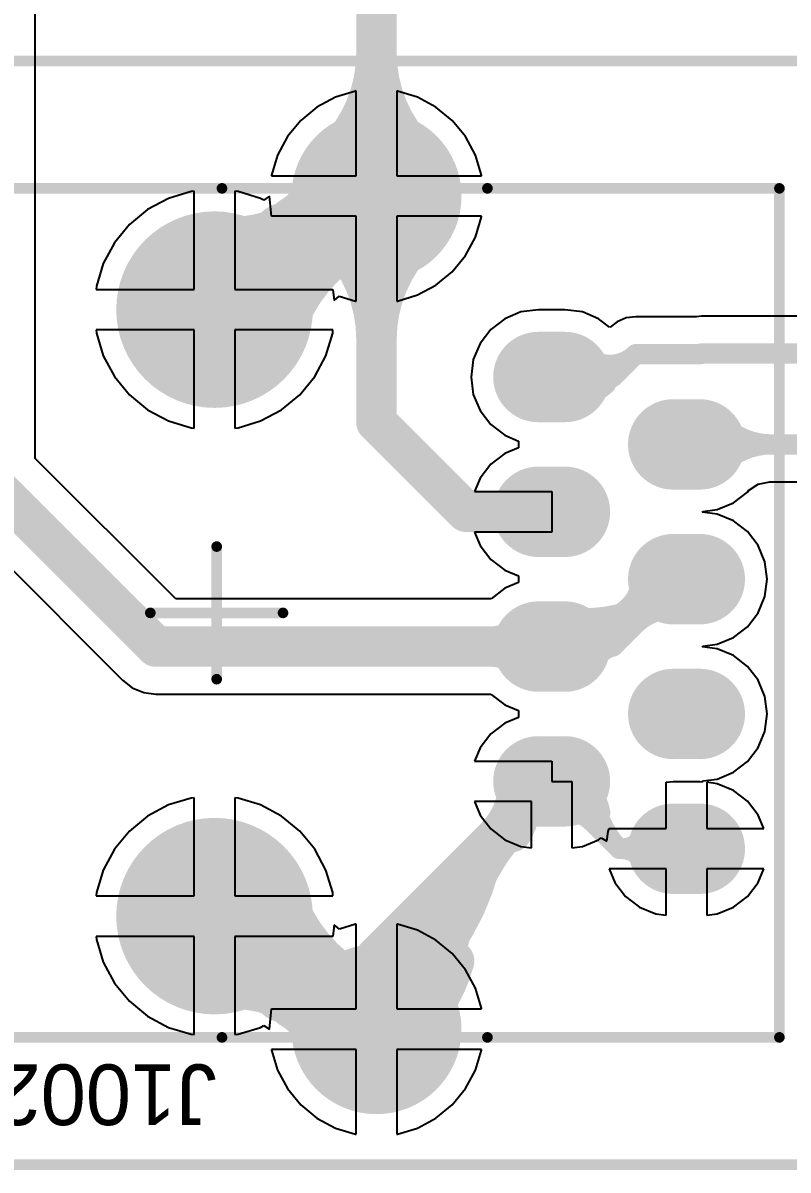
# Model space of a CAD drawing. Extents: x 41 to 201, y 4 to 127.
# Drawn here: x 68.23 to 82.64, y 27.09 to 48.71 of the extents above; entities that cross this region are included whole.
import ezdxf

# ---------------------------------------------------------------- set-up
doc = ezdxf.new("R2010")
doc.units = 0
doc.layers.get('0').update_dxf_attribs({"linetype": 'CONTINUOUS'})
for name, color, linetype in [('BOTTOMLAYER', 5, 'CONTINUOUS'), ('BOTTOMSOLDER', 6, 'CONTINUOUS'), ('MECHANICAL1', 6, 'CONTINUOUS'), ('MECHANICAL15', 56, 'CONTINUOUS'), ('MULTILAYER', 9, 'CONTINUOUS'), ('TOPLAYER', 1, 'CONTINUOUS'), ('TOPOVERLAY', 2, 'CONTINUOUS'), ('TOPSOLDER', 216, 'CONTINUOUS')]:
    doc.layers.add(name, color=color, linetype=linetype)

# ---------------------------------------------------------------- blocks, each defined once
blk = doc.blocks.new('ASSMANN_A_2004_2_4_LP_FS10')
at = {"layer": 'BOTTOMLAYER', "const_width": 1.5}
for points in [[(-3.175, 8.6), (-3.175, 9.1)], [(-0.635, 8.6), (-0.635, 9.1)], [(1.905, 8.6), (1.905, 9.1)], [(4.445, 8.6), (4.445, 9.1)], [(-4.445, 6.06), (-4.445, 6.56)], [(-1.905, 6.06), (-1.905, 6.56)], [(0.635, 6.06), (0.635, 6.56)], [(3.175, 6.06), (3.175, 6.56)]]:
    blk.add_lwpolyline(points, dxfattribs=at)
at = {"layer": 'BOTTOMLAYER'}
for points, const_width in [([(-3.55, 9.1, 1), (-2.8, 9.1, 1)], 0.75), ([(-1.01, 9.1, 1), (-0.26, 9.1, 1)], 0.75), ([(1.53, 9.1, 1), (2.28, 9.1, 1)], 0.75), ([(4.07, 9.1, 1), (4.82, 9.1, 1)], 0.75), ([(-3.55, 8.6, 1), (-2.8, 8.6, 1)], 0.75), ([(-1.01, 8.6, 1), (-0.26, 8.6, 1)], 0.75), ([(1.53, 8.6, 1), (2.28, 8.6, 1)], 0.75), ([(4.07, 8.6, 1), (4.82, 8.6, 1)], 0.75), ([(-4.82, 6.56, 1), (-4.07, 6.56, 1)], 0.75), ([(-2.28, 6.56, 1), (-1.53, 6.56, 1)], 0.75), ([(0.26, 6.56, 1), (1.01, 6.56, 1)], 0.75), ([(2.8, 6.56, 1), (3.55, 6.56, 1)], 0.75), ([(-4.82, 6.06, 1), (-4.07, 6.06, 1)], 0.75), ([(-2.28, 6.06, 1), (-1.53, 6.06, 1)], 0.75), ([(0.26, 6.06, 1), (1.01, 6.06, 1)], 0.75), ([(2.8, 6.06, 1), (3.55, 6.06, 1)], 0.75), ([(-8.605, 3.01, 1), (-7.105, 3.01, 1)], 1.5), ([(7.095, 3.01, 1), (8.595, 3.01, 1)], 1.5), ([(-6.59, -0.04, 1), (-4.84, -0.04, 1)], 1.75), ([(4.84, -0.04, 1), (6.59, -0.04, 1)], 1.75)]:
    blk.add_lwpolyline(points, format="xyb", close=True, dxfattribs=dict(at, const_width=const_width))
at = {"layer": 'BOTTOMSOLDER', "const_width": 1.703}
for points in [[(-3.175, 8.6), (-3.175, 9.1)], [(-0.635, 8.6), (-0.635, 9.1)], [(1.905, 8.6), (1.905, 9.1)], [(4.445, 8.6), (4.445, 9.1)], [(-4.445, 6.06), (-4.445, 6.56)], [(-1.905, 6.06), (-1.905, 6.56)], [(0.635, 6.06), (0.635, 6.56)], [(3.175, 6.06), (3.175, 6.56)]]:
    blk.add_lwpolyline(points, dxfattribs=at)
at = {"layer": 'BOTTOMSOLDER'}
for points, const_width in [([(-3.601, 9.1, 1), (-2.749, 9.1, 1)], 0.852), ([(-1.061, 9.1, 1), (-0.209, 9.1, 1)], 0.852), ([(1.479, 9.1, 1), (2.331, 9.1, 1)], 0.852), ([(4.019, 9.1, 1), (4.871, 9.1, 1)], 0.852), ([(-3.601, 8.6, 1), (-2.749, 8.6, 1)], 0.852), ([(-1.061, 8.6, 1), (-0.209, 8.6, 1)], 0.852), ([(1.479, 8.6, 1), (2.331, 8.6, 1)], 0.852), ([(4.019, 8.6, 1), (4.871, 8.6, 1)], 0.852), ([(-4.871, 6.56, 1), (-4.019, 6.56, 1)], 0.852), ([(-2.331, 6.56, 1), (-1.479, 6.56, 1)], 0.852), ([(0.209, 6.56, 1), (1.061, 6.56, 1)], 0.852), ([(2.749, 6.56, 1), (3.601, 6.56, 1)], 0.852), ([(-4.871, 6.06, 1), (-4.019, 6.06, 1)], 0.852), ([(-2.331, 6.06, 1), (-1.479, 6.06, 1)], 0.852), ([(0.209, 6.06, 1), (1.061, 6.06, 1)], 0.852), ([(2.749, 6.06, 1), (3.601, 6.06, 1)], 0.852), ([(-8.656, 3.01, 1), (-7.054, 3.01, 1)], 1.602), ([(7.044, 3.01, 1), (8.646, 3.01, 1)], 1.602), ([(-6.641, -0.04, 1), (-4.789, -0.04, 1)], 1.852), ([(4.789, -0.04, 1), (6.641, -0.04, 1)], 1.852)]:
    blk.add_lwpolyline(points, format="xyb", close=True, dxfattribs=dict(at, const_width=const_width))
at = {"layer": 'MECHANICAL1', "const_width": 0.2}
for points in [[(8, 10.6), (-8, 10.6)], [(-8, -10.9), (-8, 10.6)], [(8, -10.9), (8, 10.6)]]:
    blk.add_lwpolyline(points, dxfattribs=at)
at = {"layer": 'MECHANICAL1', "const_width": 0.1}
for points in [[(-8.05, 10.6, 1), (-7.95, 10.6, 1)], [(-8.05, 10.6, 1), (-7.95, 10.6, 1)], [(7.95, 10.6, 1), (8.05, 10.6, 1)], [(7.95, 10.6, 1), (8.05, 10.6, 1)]]:
    blk.add_lwpolyline(points, format="xyb", close=True, dxfattribs=at)
at = {"layer": 'MECHANICAL15', "const_width": 0.2}
for points in [[(-10.4, -11.9), (-10.4, 11.6)], [(10.4, -11.9), (10.4, 11.6)], [(0, -1.25), (0, 1.25)], [(1.25, 0), (-1.25, 0)]]:
    blk.add_lwpolyline(points, dxfattribs=at)
at = {"layer": 'MECHANICAL15', "const_width": 0.1}
for points in [[(-0.05, 1.25, 1), (0.05, 1.25, 1)], [(-1.3, 0, 1), (-1.2, 0, 1)], [(1.2, 0, 1), (1.3, 0, 1)], [(-0.05, -1.25, 1), (0.05, -1.25, 1)]]:
    blk.add_lwpolyline(points, format="xyb", close=True, dxfattribs=at)
at = {"layer": 'MULTILAYER', "const_width": 1.5}
for points in [[(-3.175, 8.6), (-3.175, 9.1)], [(-0.635, 8.6), (-0.635, 9.1)], [(1.905, 8.6), (1.905, 9.1)], [(4.445, 8.6), (4.445, 9.1)], [(-4.445, 6.06), (-4.445, 6.56)], [(-1.905, 6.06), (-1.905, 6.56)], [(0.635, 6.06), (0.635, 6.56)], [(3.175, 6.06), (3.175, 6.56)]]:
    blk.add_lwpolyline(points, dxfattribs=at)
at = {"layer": 'MULTILAYER'}
for points, const_width in [([(-3.55, 9.1, 1), (-2.8, 9.1, 1)], 0.75), ([(-1.01, 9.1, 1), (-0.26, 9.1, 1)], 0.75), ([(1.53, 9.1, 1), (2.28, 9.1, 1)], 0.75), ([(4.07, 9.1, 1), (4.82, 9.1, 1)], 0.75), ([(-3.55, 8.6, 1), (-2.8, 8.6, 1)], 0.75), ([(-1.01, 8.6, 1), (-0.26, 8.6, 1)], 0.75), ([(1.53, 8.6, 1), (2.28, 8.6, 1)], 0.75), ([(4.07, 8.6, 1), (4.82, 8.6, 1)], 0.75), ([(-4.82, 6.56, 1), (-4.07, 6.56, 1)], 0.75), ([(-2.28, 6.56, 1), (-1.53, 6.56, 1)], 0.75), ([(0.26, 6.56, 1), (1.01, 6.56, 1)], 0.75), ([(2.8, 6.56, 1), (3.55, 6.56, 1)], 0.75), ([(-4.82, 6.06, 1), (-4.07, 6.06, 1)], 0.75), ([(-2.28, 6.06, 1), (-1.53, 6.06, 1)], 0.75), ([(0.26, 6.06, 1), (1.01, 6.06, 1)], 0.75), ([(2.8, 6.06, 1), (3.55, 6.06, 1)], 0.75), ([(-8.605, 3.01, 1), (-7.105, 3.01, 1)], 1.5), ([(7.095, 3.01, 1), (8.595, 3.01, 1)], 1.5), ([(-6.59, -0.04, 1), (-4.84, -0.04, 1)], 1.75), ([(4.84, -0.04, 1), (6.59, -0.04, 1)], 1.75)]:
    blk.add_lwpolyline(points, format="xyb", close=True, dxfattribs=dict(at, const_width=const_width))
at = {"layer": 'TOPLAYER', "const_width": 1.5}
for points in [[(-3.175, 8.6), (-3.175, 9.1)], [(-0.635, 8.6), (-0.635, 9.1)], [(1.905, 8.6), (1.905, 9.1)], [(4.445, 8.6), (4.445, 9.1)], [(-4.445, 6.06), (-4.445, 6.56)], [(-1.905, 6.06), (-1.905, 6.56)], [(0.635, 6.06), (0.635, 6.56)], [(3.175, 6.06), (3.175, 6.56)]]:
    blk.add_lwpolyline(points, dxfattribs=at)
at = {"layer": 'TOPLAYER'}
for points, const_width in [([(-3.55, 9.1, 1), (-2.8, 9.1, 1)], 0.75), ([(-1.01, 9.1, 1), (-0.26, 9.1, 1)], 0.75), ([(1.53, 9.1, 1), (2.28, 9.1, 1)], 0.75), ([(4.07, 9.1, 1), (4.82, 9.1, 1)], 0.75), ([(-3.55, 8.6, 1), (-2.8, 8.6, 1)], 0.75), ([(-1.01, 8.6, 1), (-0.26, 8.6, 1)], 0.75), ([(1.53, 8.6, 1), (2.28, 8.6, 1)], 0.75), ([(4.07, 8.6, 1), (4.82, 8.6, 1)], 0.75), ([(-4.82, 6.56, 1), (-4.07, 6.56, 1)], 0.75), ([(-2.28, 6.56, 1), (-1.53, 6.56, 1)], 0.75), ([(0.26, 6.56, 1), (1.01, 6.56, 1)], 0.75), ([(2.8, 6.56, 1), (3.55, 6.56, 1)], 0.75), ([(-4.82, 6.06, 1), (-4.07, 6.06, 1)], 0.75), ([(-2.28, 6.06, 1), (-1.53, 6.06, 1)], 0.75), ([(0.26, 6.06, 1), (1.01, 6.06, 1)], 0.75), ([(2.8, 6.06, 1), (3.55, 6.06, 1)], 0.75), ([(-8.605, 3.01, 1), (-7.105, 3.01, 1)], 1.5), ([(7.095, 3.01, 1), (8.595, 3.01, 1)], 1.5), ([(-6.59, -0.04, 1), (-4.84, -0.04, 1)], 1.75), ([(4.84, -0.04, 1), (6.59, -0.04, 1)], 1.75)]:
    blk.add_lwpolyline(points, format="xyb", close=True, dxfattribs=dict(at, const_width=const_width))
at = {"layer": 'TOPOVERLAY', "const_width": 0.2}
for points in [[(8, 10.6), (-8, 10.6)], [(-8, 5.1), (-8, 10.6)], [(8, 5.1), (8, 10.6)], [(-8, -10.9), (-8, 0.1)], [(8, -10.9), (8, 0.1)]]:
    blk.add_lwpolyline(points, dxfattribs=at)
at = {"layer": 'TOPOVERLAY', "const_width": 0.1}
for points in [[(-8.05, 10.6, 1), (-7.95, 10.6, 1)], [(-8.05, 10.6, 1), (-7.95, 10.6, 1)], [(7.95, 10.6, 1), (8.05, 10.6, 1)], [(7.95, 10.6, 1), (8.05, 10.6, 1)], [(-8.05, 5.1, 1), (-7.95, 5.1, 1)], [(7.95, 5.1, 1), (8.05, 5.1, 1)], [(-8.05, 0.1, 1), (-7.95, 0.1, 1)], [(7.95, 0.1, 1), (8.05, 0.1, 1)]]:
    blk.add_lwpolyline(points, format="xyb", close=True, dxfattribs=at)
at = {"layer": 'TOPSOLDER', "const_width": 1.703}
for points in [[(-3.175, 8.6), (-3.175, 9.1)], [(-0.635, 8.6), (-0.635, 9.1)], [(1.905, 8.6), (1.905, 9.1)], [(4.445, 8.6), (4.445, 9.1)], [(-4.445, 6.06), (-4.445, 6.56)], [(-1.905, 6.06), (-1.905, 6.56)], [(0.635, 6.06), (0.635, 6.56)], [(3.175, 6.06), (3.175, 6.56)]]:
    blk.add_lwpolyline(points, dxfattribs=at)
at = {"layer": 'TOPSOLDER'}
for points, const_width in [([(-3.601, 9.1, 1), (-2.749, 9.1, 1)], 0.852), ([(-1.061, 9.1, 1), (-0.209, 9.1, 1)], 0.852), ([(1.479, 9.1, 1), (2.331, 9.1, 1)], 0.852), ([(4.019, 9.1, 1), (4.871, 9.1, 1)], 0.852), ([(-3.601, 8.6, 1), (-2.749, 8.6, 1)], 0.852), ([(-1.061, 8.6, 1), (-0.209, 8.6, 1)], 0.852), ([(1.479, 8.6, 1), (2.331, 8.6, 1)], 0.852), ([(4.019, 8.6, 1), (4.871, 8.6, 1)], 0.852), ([(-4.871, 6.56, 1), (-4.019, 6.56, 1)], 0.852), ([(-2.331, 6.56, 1), (-1.479, 6.56, 1)], 0.852), ([(0.209, 6.56, 1), (1.061, 6.56, 1)], 0.852), ([(2.749, 6.56, 1), (3.601, 6.56, 1)], 0.852), ([(-4.871, 6.06, 1), (-4.019, 6.06, 1)], 0.852), ([(-2.331, 6.06, 1), (-1.479, 6.06, 1)], 0.852), ([(0.209, 6.06, 1), (1.061, 6.06, 1)], 0.852), ([(2.749, 6.06, 1), (3.601, 6.06, 1)], 0.852), ([(-8.656, 3.01, 1), (-7.054, 3.01, 1)], 1.602), ([(7.044, 3.01, 1), (8.646, 3.01, 1)], 1.602), ([(-6.641, -0.04, 1), (-4.789, -0.04, 1)], 1.852), ([(4.789, -0.04, 1), (6.641, -0.04, 1)], 1.852)]:
    blk.add_lwpolyline(points, format="xyb", close=True, dxfattribs=dict(at, const_width=const_width))

msp = doc.modelspace()

# ---------------------------------------------------------------- linework, layer by layer
at = {"layer": 'BOTTOMLAYER'}
for p, q in [((68.461, 40.503), (68.461, 55.509)), ((74.498, 47.426), (74.12, 47.311)), ((74.511, 47.427), (74.498, 47.426)), ((74.511, 45.828), (74.511, 47.427)), ((75.286, 47.426), (75.273, 47.427)), ((75.273, 47.427), (75.273, 45.828)), ((75.664, 47.311), (75.286, 47.426)), ((74.12, 47.311), (73.771, 47.125)), ((76.013, 47.125), (75.664, 47.311)), ((73.771, 47.125), (73.465, 46.874)), ((76.319, 46.874), (76.013, 47.125)), ((73.465, 46.874), (73.214, 46.568)), ((76.57, 46.568), (76.319, 46.874)), ((73.214, 46.568), (73.028, 46.219)), ((76.756, 46.219), (76.57, 46.568)), ((73.028, 46.219), (72.913, 45.841)), ((76.871, 45.841), (76.756, 46.219)), ((72.913, 45.841), (72.912, 45.828)), ((76.872, 45.828), (76.871, 45.841)), ((72.912, 45.828), (74.511, 45.828)), ((75.273, 45.828), (76.872, 45.828)), ((70.974, 45.403), (70.581, 45.194)), ((71.399, 45.532), (70.974, 45.403)), ((71.461, 45.538), (71.399, 45.532)), ((71.461, 43.688), (71.461, 45.538)), ((72.285, 45.532), (72.223, 45.538)), ((72.223, 45.538), (72.223, 43.688)), ((72.71, 45.403), (72.285, 45.532)), ((72.769, 45.372), (72.71, 45.403)), ((72.875, 45.442), (72.769, 45.372)), ((72.912, 45.066), (72.875, 45.442)), ((70.581, 45.194), (70.238, 44.911)), ((74.511, 45.066), (72.912, 45.066)), ((74.511, 43.467), (74.511, 45.066)), ((76.872, 45.066), (75.273, 45.066)), ((75.273, 45.066), (75.273, 43.467)), ((76.756, 44.675), (76.871, 45.053)), ((76.871, 45.053), (76.872, 45.066)), ((70.238, 44.911), (69.955, 44.568)), ((69.955, 44.568), (69.746, 44.175)), ((76.57, 44.326), (76.756, 44.675)), ((76.319, 44.02), (76.57, 44.326)), ((69.746, 44.175), (69.617, 43.75)), ((76.013, 43.769), (76.319, 44.02)), ((69.617, 43.75), (69.611, 43.688)), ((69.611, 43.688), (71.461, 43.688)), ((72.223, 43.688), (74.073, 43.688)), ((74.073, 43.688), (74.094, 43.48)), ((75.664, 43.583), (76.013, 43.769)), ((74.094, 43.48), (74.192, 43.561)), ((74.192, 43.561), (74.498, 43.468)), ((74.498, 43.468), (74.511, 43.467)), ((75.273, 43.467), (75.286, 43.468)), ((75.286, 43.468), (75.664, 43.583)), ((77.614, 43.263), (77.308, 43.136)), ((77.942, 43.306), (77.614, 43.263)), ((78.442, 43.306), (77.942, 43.306)), ((78.77, 43.263), (78.442, 43.306)), ((79.076, 43.136), (78.77, 43.263)), ((77.308, 43.136), (77.045, 42.934)), ((79.283, 42.978), (79.076, 43.136)), ((79.425, 43.08), (79.292, 42.978)), ((79.594, 43.15), (79.425, 43.08)), ((79.777, 43.174), (79.594, 43.15)), ((80.923, 43.174), (79.777, 43.174)), ((81.014, 43.186), (80.923, 43.174)), ((85.601, 43.186), (81.014, 43.186)), ((71.461, 42.926), (69.611, 42.926)), ((69.611, 42.926), (69.617, 42.864)), ((69.617, 42.864), (69.746, 42.439)), ((71.461, 41.076), (71.461, 42.926)), ((74.073, 42.926), (72.223, 42.926)), ((72.223, 42.926), (72.223, 41.076)), ((73.938, 42.439), (74.067, 42.864)), ((74.067, 42.864), (74.073, 42.926)), ((77.045, 42.934), (76.843, 42.671)), ((79.288, 42.98), (79.283, 42.978)), ((79.292, 42.978), (79.288, 42.98)), ((76.843, 42.671), (76.716, 42.365)), ((69.746, 42.439), (69.955, 42.046)), ((73.729, 42.046), (73.938, 42.439)), ((76.716, 42.365), (76.673, 42.037)), ((69.955, 42.046), (70.238, 41.703)), ((73.446, 41.703), (73.729, 42.046)), ((76.673, 42.037), (76.716, 41.709)), ((70.238, 41.703), (70.581, 41.42)), ((73.103, 41.42), (73.446, 41.703)), ((76.716, 41.709), (76.843, 41.403)), ((70.581, 41.42), (70.974, 41.211)), ((72.71, 41.211), (73.103, 41.42)), ((76.843, 41.403), (77.045, 41.14)), ((70.974, 41.211), (71.399, 41.082)), ((71.399, 41.082), (71.461, 41.076)), ((72.223, 41.076), (72.285, 41.082)), ((72.285, 41.082), (72.71, 41.211)), ((77.045, 41.14), (77.308, 40.938)), ((77.308, 40.938), (77.567, 40.831)), ((77.567, 40.703), (77.308, 40.596)), ((77.567, 40.831), (77.567, 40.703)), ((71.11, 37.854), (68.461, 40.503)), ((77.308, 40.596), (77.045, 40.394)), ((77.045, 40.394), (76.843, 40.131)), ((76.843, 40.131), (76.738, 39.878)), ((81.899, 39.896), (82.083, 40.019)), ((82.083, 40.019), (82.3, 40.062)), ((82.3, 40.062), (82.333, 40.059)), ((82.333, 40.059), (82.333, 40.062)), ((82.333, 40.062), (84.98, 40.062)), ((76.738, 39.878), (78.192, 39.878)), ((78.192, 39.878), (78.192, 39.116)), ((81.616, 39.668), (81.879, 39.87)), ((81.879, 39.87), (81.899, 39.896)), ((81.31, 39.541), (81.616, 39.668)), ((66.93, 39.498), (70.105, 36.323)), ((81.028, 39.49), (81.04, 39.504)), ((81.31, 39.453), (81.028, 39.49)), ((81.028, 39.49), (81.028, 39.49)), ((81.028, 39.49), (81.028, 39.49)), ((81.04, 39.504), (81.31, 39.541)), ((81.31, 39.541), (81.31, 39.541)), ((81.31, 39.541), (81.31, 39.541)), ((81.31, 39.541), (81.31, 39.541)), ((81.616, 39.326), (81.31, 39.453)), ((81.879, 39.124), (81.616, 39.326)), ((78.192, 39.116), (76.738, 39.116)), ((76.738, 39.116), (76.843, 38.863)), ((82.081, 38.861), (81.879, 39.124)), ((76.843, 38.863), (77.045, 38.6)), ((82.208, 38.555), (82.081, 38.861)), ((77.045, 38.6), (77.308, 38.398)), ((82.251, 38.227), (82.208, 38.555)), ((77.308, 38.398), (77.567, 38.29)), ((77.567, 38.29), (77.567, 38.163)), ((77.308, 38.056), (77.052, 37.859)), ((77.567, 38.163), (77.308, 38.056)), ((82.208, 37.899), (82.251, 38.227)), ((77.04, 37.854), (71.11, 37.854)), ((77.043, 37.856), (77.04, 37.854)), ((77.051, 37.86), (77.043, 37.856)), ((77.043, 37.856), (77.043, 37.856)), ((77.043, 37.856), (77.043, 37.856)), ((77.043, 37.856), (77.043, 37.856)), ((77.043, 37.856), (77.043, 37.856)), ((77.043, 37.856), (77.043, 37.856)), ((77.052, 37.859), (77.051, 37.86)), ((77.051, 37.86), (77.051, 37.86)), ((82.081, 37.593), (82.208, 37.899)), ((81.879, 37.33), (82.081, 37.593)), ((81.616, 37.128), (81.879, 37.33)), ((81.04, 36.964), (81.31, 37.001)), ((81.31, 37.001), (81.616, 37.128)), ((81.31, 37.001), (81.31, 37.001)), ((81.31, 37.001), (81.31, 37.001)), ((81.31, 37.001), (81.31, 37.001)), ((81.028, 36.95), (81.04, 36.964)), ((81.31, 36.913), (81.028, 36.95)), ((81.028, 36.95), (81.028, 36.95)), ((81.028, 36.95), (81.028, 36.95)), ((81.616, 36.786), (81.31, 36.913)), ((81.879, 36.584), (81.616, 36.786)), ((82.081, 36.321), (81.879, 36.584)), ((70.105, 36.323), (70.291, 36.18)), ((82.208, 36.015), (82.081, 36.321)), ((70.291, 36.18), (70.507, 36.091)), ((70.507, 36.091), (70.739, 36.06)), ((70.739, 36.06), (77.04, 36.06)), ((77.04, 36.06), (77.043, 36.058)), ((77.043, 36.058), (77.043, 36.058)), ((77.043, 36.058), (77.05, 36.055)), ((77.05, 36.055), (77.051, 36.054)), ((77.051, 36.054), (77.052, 36.055)), ((77.051, 36.054), (77.051, 36.054)), ((77.051, 36.054), (77.051, 36.054)), ((77.051, 36.054), (77.051, 36.054)), ((77.051, 36.054), (77.051, 36.054)), ((77.051, 36.054), (77.051, 36.054)), ((77.051, 36.054), (77.051, 36.054)), ((77.051, 36.054), (77.051, 36.054)), ((77.051, 36.054), (77.051, 36.054)), ((77.052, 36.055), (77.052, 36.055)), ((77.052, 36.055), (77.308, 35.858)), ((82.251, 35.687), (82.208, 36.015)), ((77.308, 35.858), (77.567, 35.751)), ((77.567, 35.751), (77.567, 35.623)), ((82.208, 35.359), (82.251, 35.687)), ((77.308, 35.516), (77.045, 35.314)), ((77.567, 35.623), (77.308, 35.516)), ((77.045, 35.314), (76.843, 35.051)), ((82.081, 35.053), (82.208, 35.359)), ((76.843, 35.051), (76.738, 34.798)), ((81.879, 34.79), (82.081, 35.053)), ((76.738, 34.798), (78.192, 34.798)), ((78.192, 34.798), (78.192, 34.417)), ((81.31, 34.461), (81.616, 34.588)), ((81.616, 34.588), (81.879, 34.79)), ((78.192, 34.417), (78.573, 34.417)), ((78.573, 34.417), (78.573, 33.165)), ((80.351, 34.399), (80.482, 34.416)), ((80.351, 33.528), (80.351, 34.399)), ((80.482, 34.416), (80.982, 34.416)), ((80.982, 34.416), (81.028, 34.41)), ((81.028, 34.41), (81.04, 34.424)), ((81.04, 34.424), (81.31, 34.461)), ((81.31, 34.373), (81.113, 34.399)), ((81.113, 34.399), (81.113, 33.528)), ((81.31, 34.461), (81.31, 34.461)), ((81.31, 34.461), (81.31, 34.461)), ((81.31, 34.461), (81.31, 34.461)), ((81.616, 34.246), (81.31, 34.373)), ((81.879, 34.044), (81.616, 34.246)), ((70.974, 33.973), (70.581, 33.764)), ((71.399, 34.102), (70.974, 33.973)), ((71.461, 34.108), (71.399, 34.102)), ((71.461, 32.258), (71.461, 34.108)), ((72.285, 34.102), (72.223, 34.108)), ((72.223, 34.108), (72.223, 32.258)), ((72.71, 33.973), (72.285, 34.102)), ((73.103, 33.764), (72.71, 33.973)), ((77.811, 34.036), (76.738, 34.036)), ((76.738, 34.036), (76.843, 33.783)), ((77.811, 33.165), (77.811, 34.036)), ((82.081, 33.781), (81.879, 34.044)), ((70.581, 33.764), (70.238, 33.481)), ((73.446, 33.481), (73.103, 33.764)), ((76.843, 33.783), (77.045, 33.52)), ((82.186, 33.528), (82.081, 33.781)), ((77.045, 33.52), (77.308, 33.318)), ((79.256, 33.475), (79.278, 33.528)), ((79.278, 33.528), (80.351, 33.528)), ((81.113, 33.528), (82.186, 33.528)), ((70.238, 33.481), (69.955, 33.138)), ((73.729, 33.138), (73.446, 33.481)), ((77.308, 33.318), (77.614, 33.191)), ((78.77, 33.191), (79.076, 33.318)), ((79.076, 33.318), (79.122, 33.353)), ((79.122, 33.353), (79.232, 33.29)), ((79.232, 33.29), (79.256, 33.475)), ((69.955, 33.138), (69.746, 32.745)), ((73.938, 32.745), (73.729, 33.138)), ((77.614, 33.191), (77.811, 33.165)), ((78.573, 33.165), (78.77, 33.191)), ((69.746, 32.745), (69.617, 32.32)), ((74.067, 32.32), (73.938, 32.745)), ((80.351, 32.766), (79.278, 32.766)), ((79.278, 32.766), (79.383, 32.513)), ((80.351, 31.895), (80.351, 32.766)), ((82.186, 32.766), (81.113, 32.766)), ((81.113, 32.766), (81.113, 31.895)), ((82.081, 32.513), (82.186, 32.766)), ((79.383, 32.513), (79.585, 32.25)), ((81.879, 32.25), (82.081, 32.513)), ((69.617, 32.32), (69.611, 32.258)), ((69.611, 32.258), (71.461, 32.258)), ((72.223, 32.258), (74.073, 32.258)), ((74.073, 32.258), (74.067, 32.32)), ((79.585, 32.25), (79.848, 32.048)), ((81.616, 32.048), (81.879, 32.25)), ((79.848, 32.048), (80.154, 31.921)), ((81.31, 31.921), (81.616, 32.048)), ((80.154, 31.921), (80.351, 31.895)), ((81.113, 31.895), (81.31, 31.921)), ((74.095, 31.714), (74.073, 31.496)), ((74.193, 31.633), (74.095, 31.714)), ((74.498, 31.726), (74.193, 31.633)), ((74.511, 31.727), (74.498, 31.726)), ((74.511, 30.128), (74.511, 31.727)), ((75.286, 31.726), (75.273, 31.727)), ((75.273, 31.727), (75.273, 30.128)), ((75.664, 31.611), (75.286, 31.726)), ((76.013, 31.425), (75.664, 31.611)), ((71.461, 31.496), (69.611, 31.496)), ((69.611, 31.496), (69.617, 31.434)), ((69.617, 31.434), (69.746, 31.009)), ((71.461, 29.646), (71.461, 31.496)), ((74.073, 31.496), (72.223, 31.496)), ((72.223, 31.496), (72.223, 29.646)), ((76.319, 31.174), (76.013, 31.425)), ((76.57, 30.868), (76.319, 31.174)), ((69.746, 31.009), (69.955, 30.616)), ((76.756, 30.519), (76.57, 30.868)), ((69.955, 30.616), (70.238, 30.273)), ((76.871, 30.141), (76.756, 30.519)), ((70.238, 30.273), (70.581, 29.99)), ((72.874, 29.747), (72.912, 30.128)), ((72.912, 30.128), (74.511, 30.128)), ((75.273, 30.128), (76.872, 30.128)), ((76.872, 30.128), (76.871, 30.141)), ((70.581, 29.99), (70.974, 29.781)), ((70.974, 29.781), (71.399, 29.652)), ((71.399, 29.652), (71.461, 29.646)), ((72.223, 29.646), (72.285, 29.652)), ((72.285, 29.652), (72.71, 29.781)), ((72.71, 29.781), (72.773, 29.814)), ((72.773, 29.814), (72.874, 29.747)), ((74.511, 29.366), (72.912, 29.366)), ((72.912, 29.366), (72.913, 29.353)), ((72.913, 29.353), (73.028, 28.975)), ((74.511, 27.767), (74.511, 29.366)), ((76.872, 29.366), (75.273, 29.366)), ((75.273, 29.366), (75.273, 27.767)), ((76.756, 28.975), (76.871, 29.353)), ((76.871, 29.353), (76.872, 29.366)), ((73.028, 28.975), (73.214, 28.626)), ((76.57, 28.626), (76.756, 28.975)), ((73.214, 28.626), (73.465, 28.32)), ((76.319, 28.32), (76.57, 28.626)), ((73.465, 28.32), (73.771, 28.069)), ((76.013, 28.069), (76.319, 28.32)), ((73.771, 28.069), (74.12, 27.883)), ((75.664, 27.883), (76.013, 28.069)), ((74.12, 27.883), (74.498, 27.768)), ((74.498, 27.768), (74.511, 27.767)), ((75.273, 27.767), (75.286, 27.768)), ((75.286, 27.768), (75.664, 27.883))]:
    msp.add_line(p, q, dxfattribs=at)
for points, const_width in [([(74.892, 45.447), (74.892, 51.972)], 0.762), ([(71.842, 43.307), (73.982, 45.447)], 0.762), ([(73.982, 45.447), (74.892, 45.447)], 0.762), ([(74.892, 41.186), (74.892, 45.447)], 0.762), ([(79.344, 42.037), (79.777, 42.469)], 0.381), ([(79.777, 42.469), (81.014, 42.469)], 0.381), ([(81.014, 42.481), (88.392, 42.481)], 0.381), ([(78.192, 42.037), (79.344, 42.037)], 0.381), ([(74.892, 41.186), (76.581, 39.497)], 0.762), ([(80.732, 40.767), (86.233, 40.767)], 0.381), ([(67.564, 40.132), (70.739, 36.957)], 0.762), ([(76.581, 39.497), (78.192, 39.497)], 0.762), ([(79.344, 36.957), (80.614, 38.227)], 0.381), ([(80.614, 38.227), (80.732, 38.227)], 0.381), ([(70.739, 36.957), (78.192, 36.957)], 0.762), ([(78.192, 36.957), (79.344, 36.957)], 0.381), ([(74.892, 31.117), (78.192, 34.417)], 0.762), ([(78.192, 34.417), (79.462, 33.147)], 0.381), ([(79.462, 33.147), (80.732, 33.147)], 0.381), ([(71.842, 31.877), (73.972, 29.747)], 0.762), ([(74.892, 29.747), (74.892, 31.117)], 0.762), ([(73.972, 29.747), (74.892, 29.747)], 0.762)]:
    msp.add_lwpolyline(points, dxfattribs=dict(at, const_width=const_width))
for points, const_width in [([(74.892, 48.149, -0.198912), (74.101, 46.238)], 0.762), ([(74.892, 48.149, -0.198912), (74.101, 46.238)], 0.762), ([(75.683, 46.238, -0.198912), (74.892, 48.149)], 0.762), ([(75.683, 46.238, -0.198912), (74.892, 48.149)], 0.762), ([(73.811, 45.737, -0.198912), (73.276, 45.039)], 0.762), ([(73.982, 45.447, -0.215664), (71.93, 44.673)], 0.762), ([(73.982, 45.447, -0.215664), (71.93, 44.673)], 0.762), ([(73.208, 43.395, -0.215664), (73.982, 45.447)], 0.762), ([(73.208, 43.395, -0.215664), (73.982, 45.447)], 0.762), ([(72.964, 44.429, -0.22769), (74.853, 45.092)], 0.762), ([(72.964, 44.429, -0.22769), (74.853, 45.092)], 0.762), ([(73.21, 43.353, -0.276963), (74.206, 45.146)], 0.762), ([(73.21, 43.353, -0.276963), (74.206, 45.146)], 0.762), ([(73.21, 43.353, -0.276963), (74.206, 45.146)], 0.762), ([(75.218, 45.207, -0.198912), (73.442, 44.132)], 0.762), ([(73.523, 44.652, -0.362212), (74.772, 45.111)], 0.762), ([(73.64, 44.819, -0.198912), (72.196, 44.629)], 0.762), ([(73.64, 44.819, -0.198912), (72.196, 44.629)], 0.762), ([(73.64, 44.819, -0.198912), (72.196, 44.629)], 0.762), ([(73.017, 44.89, -0.360017), (74.045, 44.716)], 0.762), ([(74.575, 44.629, -0.198912), (72.339, 44.582)], 0.762), ([(73.014, 44.652, -0.198912), (74.332, 44.478)], 0.762), ([(73.144, 42.884, -0.213898), (74.823, 44.738)], 0.762), ([(74.101, 44.656, -0.198912), (74.892, 42.745)], 0.762), ([(74.101, 44.656, -0.198912), (74.892, 42.745)], 0.762), ([(74.892, 42.745, -0.198912), (75.683, 44.656)], 0.762), ([(74.892, 42.745, -0.198912), (75.683, 44.656)], 0.762), ([(71.842, 43.307, -0.22769), (74.769, 44.335)], 0.762), ([(71.842, 43.307, -0.22769), (74.769, 44.335)], 0.762), ([(79.777, 42.469, -0.401795), (78.82, 42.449)], 0.381), ([(79.777, 42.469, -0.401795), (78.82, 42.449)], 0.381), ([(79.496, 42.188, -0.401795), (78.563, 42.168)], 0.381), ([(79.496, 42.188, -0.401795), (78.563, 42.168)], 0.381), ([(79.344, 42.037, -0.284886), (78.943, 42.286)], 0.381), ([(79.344, 42.037, -0.284886), (78.943, 42.286)], 0.381), ([(78.943, 41.788, -0.284886), (79.344, 42.037)], 0.381), ([(78.943, 41.788, -0.284886), (79.344, 42.037)], 0.381), ([(79.215, 41.907, -0.401795), (78.305, 41.888)], 0.381), ([(79.215, 41.907, -0.401795), (78.305, 41.888)], 0.381), ([(82.333, 40.767, -0.198912), (81.378, 41.163)], 0.381), ([(81.378, 40.371, -0.198912), (82.333, 40.767)], 0.381), ([(77.681, 39.758, -0.198912), (77.051, 39.497)], 0.762), ([(77.681, 39.758, -0.198912), (77.051, 39.497)], 0.762), ([(77.051, 39.497, -0.198912), (77.681, 39.236)], 0.762), ([(77.051, 39.497, -0.198912), (77.681, 39.236)], 0.762), ([(79.931, 38.326, -0.22082), (79.074, 37.106)], 0.381), ([(80.614, 38.227, -0.232684), (78.514, 37.512)], 0.381), ([(79.922, 38.227, -0.198912), (79.433, 37.046)], 0.381), ([(79.925, 38.284, -0.240702), (79.455, 37.557)], 0.381), ([(80.306, 38.259, -0.22082), (79.785, 37.517)], 0.381), ([(80.067, 37.679, -0.232684), (78.465, 37.134)], 0.381), ([(79.484, 37.574, -0.198912), (80.337, 37.687)], 0.381), ([(79.753, 37.365, -0.198912), (80.482, 37.668)], 0.381), ([(80.003, 37.643, -0.198912), (80.337, 37.687)], 0.381), ([(77.681, 37.218, -0.198912), (77.051, 36.957)], 0.762), ([(77.681, 37.218, -0.198912), (77.051, 36.957)], 0.762), ([(77.051, 36.957, -0.198912), (77.681, 36.696)], 0.762), ([(77.051, 36.957, -0.198912), (77.681, 36.696)], 0.762), ([(79.519, 37.132, -0.232684), (78.416, 36.756)], 0.381), ([(79.344, 36.957, -0.284886), (78.943, 37.206)], 0.381), ([(79.344, 36.957, -0.284886), (78.943, 37.206)], 0.381), ([(78.943, 36.708, -0.284886), (79.344, 36.957)], 0.381), ([(78.943, 36.708, -0.284886), (79.344, 36.957)], 0.381), ([(77.573, 34.417, -0.198912), (77.135, 33.36)], 0.762), ([(77.573, 34.417, -0.198912), (77.135, 33.36)], 0.762), ([(77.583, 34.333, -0.198912), (77.439, 33.462)], 0.762), ([(77.583, 34.333, -0.198912), (77.439, 33.462)], 0.762), ([(77.583, 34.333, -0.198912), (77.439, 33.462)], 0.762), ([(78.536, 34.596, -0.22752), (79.108, 33.83)], 0.381), ([(78.869, 33.74, -0.216683), (78.62, 34.405)], 0.381), ([(78.869, 33.74, -0.216683), (78.62, 34.405)], 0.381), ([(76.011, 29.747, -0.198912), (77.771, 33.996)], 0.762), ([(76.011, 29.747, -0.198912), (77.771, 33.996)], 0.762), ([(79.462, 33.147, -0.216683), (79, 34.379)], 0.381), ([(79.462, 33.147, -0.216683), (79, 34.379)], 0.381), ([(78.442, 33.858, -0.198912), (78.97, 33.639)], 0.381), ([(78.442, 33.858, -0.198912), (78.97, 33.639)], 0.381), ([(80.01, 33.448, -0.256263), (79.462, 33.147)], 0.381), ([(80.01, 33.448, -0.256263), (79.462, 33.147)], 0.381), ([(79.462, 33.147, -0.256263), (80.01, 32.846)], 0.381), ([(79.462, 33.147, -0.256263), (80.01, 32.846)], 0.381), ([(76.828, 32.796, -0.200274), (74.715, 30.057)], 0.762), ([(75.249, 29.747, -0.198912), (76.47, 32.695)], 0.762), ([(75.249, 29.747, -0.198912), (76.47, 32.695)], 0.762), ([(74.828, 30.452, -0.21481), (73.143, 32.302)], 0.762), ([(74.764, 30.859, -0.228907), (71.842, 31.877)], 0.762), ([(74.764, 30.859, -0.228907), (71.842, 31.877)], 0.762), ([(73.972, 29.747, -0.216587), (73.208, 31.784)], 0.762), ([(73.972, 29.747, -0.216587), (73.208, 31.784)], 0.762), ([(74.195, 30.047, -0.277762), (73.21, 31.827)], 0.762), ([(74.195, 30.047, -0.277762), (73.21, 31.827)], 0.762), ([(74.195, 30.047, -0.277762), (73.21, 31.827)], 0.762), ([(75.861, 30.306, -0.198912), (75.709, 31.463)], 0.762), ([(74.487, 29.747, -0.198912), (75.169, 31.394)], 0.762), ([(74.487, 29.747, -0.198912), (75.169, 31.394)], 0.762), ([(73.436, 31.055, -0.198912), (75.217, 29.988)], 0.762), ([(76.355, 31.032, -0.200274), (75.093, 29.395)], 0.762), ([(72.345, 30.604, -0.198912), (74.561, 30.568)], 0.762), ([(74.851, 30.102, -0.228907), (72.957, 30.762)], 0.762), ([(74.851, 30.102, -0.228907), (72.957, 30.762)], 0.762), ([(72.196, 30.555, -0.198912), (73.647, 30.364)], 0.762), ([(72.196, 30.555, -0.198912), (73.647, 30.364)], 0.762), ([(72.196, 30.555, -0.198912), (73.647, 30.364)], 0.762), ([(74.332, 30.716, -0.198912), (72.991, 30.539)], 0.762), ([(74.77, 30.082, -0.364222), (73.515, 30.538)], 0.762), ([(71.935, 30.511, -0.216587), (73.972, 29.747)], 0.762), ([(71.935, 30.511, -0.216587), (73.972, 29.747)], 0.762), ([(74.039, 30.471, -0.362419), (73.023, 30.295)], 0.762), ([(73.284, 30.144, -0.198912), (73.811, 29.457)], 0.762)]:
    msp.add_lwpolyline(points, format="xyb", dxfattribs=dict(at, const_width=const_width))
for points, const_width in [([(74.701, 48.149, 1), (75.082, 48.149, 1)], 0.381), ([(74.701, 48.149, 1), (75.082, 48.149, 1)], 0.381), ([(74.701, 48.149, 1), (75.082, 48.149, 1)], 0.381), ([(74.701, 48.149, 1), (75.082, 48.149, 1)], 0.381), ([(73.91, 46.238, 1), (74.291, 46.238, 1)], 0.381), ([(73.91, 46.238, 1), (74.291, 46.238, 1)], 0.381), ([(75.493, 46.238, 1), (75.874, 46.238, 1)], 0.381), ([(75.493, 46.238, 1), (75.874, 46.238, 1)], 0.381), ([(73.621, 45.737, 1), (74.002, 45.737, 1)], 0.381), ([(73.792, 45.447, 1), (74.173, 45.447, 1)], 0.381), ([(73.792, 45.447, 1), (74.173, 45.447, 1)], 0.381), ([(73.791, 45.447, 1), (74.172, 45.447, 1)], 0.381), ([(73.791, 45.447, 1), (74.172, 45.447, 1)], 0.381), ([(73.791, 45.447, 1), (74.172, 45.447, 1)], 0.381), ([(73.791, 45.447, 1), (74.172, 45.447, 1)], 0.381), ([(74.701, 45.447, 1), (75.082, 45.447, 1)], 0.381), ([(74.701, 45.447, 1), (75.082, 45.447, 1)], 0.381), ([(74.701, 45.447, 1), (75.082, 45.447, 1)], 0.381), ([(73.086, 45.039, 1), (73.467, 45.039, 1)], 0.381), ([(74.015, 45.146, 1), (74.396, 45.146, 1)], 0.381), ([(74.015, 45.146, 1), (74.396, 45.146, 1)], 0.381), ([(74.015, 45.146, 1), (74.396, 45.146, 1)], 0.381), ([(74.581, 45.111, 1), (74.962, 45.111, 1)], 0.381), ([(74.662, 45.092, 1), (75.043, 45.092, 1)], 0.381), ([(74.662, 45.092, 1), (75.043, 45.092, 1)], 0.381), ([(75.028, 45.207, 1), (75.409, 45.207, 1)], 0.381), ([(72.826, 44.89, 1), (73.207, 44.89, 1)], 0.381), ([(73.45, 44.819, 1), (73.831, 44.819, 1)], 0.381), ([(73.45, 44.819, 1), (73.831, 44.819, 1)], 0.381), ([(73.45, 44.819, 1), (73.831, 44.819, 1)], 0.381), ([(71.739, 44.673, 1), (72.12, 44.673, 1)], 0.381), ([(71.739, 44.673, 1), (72.12, 44.673, 1)], 0.381), ([(72.006, 44.629, 1), (72.387, 44.629, 1)], 0.381), ([(72.006, 44.629, 1), (72.387, 44.629, 1)], 0.381), ([(72.006, 44.629, 1), (72.387, 44.629, 1)], 0.381), ([(72.823, 44.652, 1), (73.204, 44.652, 1)], 0.381), ([(73.332, 44.652, 1), (73.713, 44.652, 1)], 0.381), ([(73.854, 44.716, 1), (74.235, 44.716, 1)], 0.381), ([(73.91, 44.656, 1), (74.291, 44.656, 1)], 0.381), ([(73.91, 44.656, 1), (74.291, 44.656, 1)], 0.381), ([(74.384, 44.629, 1), (74.765, 44.629, 1)], 0.381), ([(74.632, 44.738, 1), (75.013, 44.738, 1)], 0.381), ([(75.493, 44.656, 1), (75.874, 44.656, 1)], 0.381), ([(75.493, 44.656, 1), (75.874, 44.656, 1)], 0.381), ([(72.149, 44.582, 1), (72.53, 44.582, 1)], 0.381), ([(72.774, 44.429, 1), (73.155, 44.429, 1)], 0.381), ([(72.774, 44.429, 1), (73.155, 44.429, 1)], 0.381), ([(74.142, 44.478, 1), (74.523, 44.478, 1)], 0.381), ([(74.579, 44.335, 1), (74.96, 44.335, 1)], 0.381), ([(74.579, 44.335, 1), (74.96, 44.335, 1)], 0.381), ([(73.252, 44.132, 1), (73.633, 44.132, 1)], 0.381), ([(71.652, 43.307, 1), (72.033, 43.307, 1)], 0.381), ([(71.652, 43.307, 1), (72.033, 43.307, 1)], 0.381), ([(71.652, 43.307, 1), (72.033, 43.307, 1)], 0.381), ([(73.018, 43.395, 1), (73.399, 43.395, 1)], 0.381), ([(73.018, 43.395, 1), (73.399, 43.395, 1)], 0.381), ([(73.02, 43.353, 1), (73.401, 43.353, 1)], 0.381), ([(73.02, 43.353, 1), (73.401, 43.353, 1)], 0.381), ([(73.02, 43.353, 1), (73.401, 43.353, 1)], 0.381), ([(72.953, 42.884, 1), (73.334, 42.884, 1)], 0.381), ([(74.701, 42.745, 1), (75.082, 42.745, 1)], 0.381), ([(74.701, 42.745, 1), (75.082, 42.745, 1)], 0.381), ([(74.701, 42.745, 1), (75.082, 42.745, 1)], 0.381), ([(74.701, 42.745, 1), (75.082, 42.745, 1)], 0.381), ([(78.725, 42.449, 1), (78.916, 42.449, 1)], 0.191), ([(78.725, 42.449, 1), (78.916, 42.449, 1)], 0.191), ([(79.682, 42.469, 1), (79.872, 42.469, 1)], 0.191), ([(79.682, 42.469, 1), (79.872, 42.469, 1)], 0.191), ([(79.682, 42.469, 1), (79.872, 42.469, 1)], 0.191), ([(79.682, 42.469, 1), (79.872, 42.469, 1)], 0.191), ([(80.919, 42.481, 1), (81.109, 42.481, 1)], 0.191), ([(80.919, 42.469, 1), (81.109, 42.469, 1)], 0.191), ([(78.848, 42.286, 1), (79.038, 42.286, 1)], 0.191), ([(78.848, 42.286, 1), (79.038, 42.286, 1)], 0.191), ([(79.4, 42.188, 1), (79.591, 42.188, 1)], 0.191), ([(79.4, 42.188, 1), (79.591, 42.188, 1)], 0.191), ([(78.097, 42.037, 1), (78.287, 42.037, 1)], 0.191), ([(78.467, 42.168, 1), (78.658, 42.168, 1)], 0.191), ([(78.467, 42.168, 1), (78.658, 42.168, 1)], 0.191), ([(79.249, 42.037, 1), (79.44, 42.037, 1)], 0.191), ([(79.249, 42.037, 1), (79.44, 42.037, 1)], 0.191), ([(79.249, 42.037, 1), (79.44, 42.037, 1)], 0.191), ([(79.249, 42.037, 1), (79.44, 42.037, 1)], 0.191), ([(79.249, 42.037, 1), (79.44, 42.037, 1)], 0.191), ([(79.249, 42.037, 1), (79.44, 42.037, 1)], 0.191), ([(78.21, 41.888, 1), (78.4, 41.888, 1)], 0.191), ([(78.21, 41.888, 1), (78.4, 41.888, 1)], 0.191), ([(78.848, 41.788, 1), (79.038, 41.788, 1)], 0.191), ([(78.848, 41.788, 1), (79.038, 41.788, 1)], 0.191), ([(79.119, 41.907, 1), (79.31, 41.907, 1)], 0.191), ([(79.119, 41.907, 1), (79.31, 41.907, 1)], 0.191), ([(74.701, 41.186, 1), (75.082, 41.186, 1)], 0.381), ([(74.701, 41.186, 1), (75.082, 41.186, 1)], 0.381), ([(81.282, 41.163, 1), (81.473, 41.163, 1)], 0.191), ([(80.637, 40.767, 1), (80.827, 40.767, 1)], 0.191), ([(82.238, 40.767, 1), (82.428, 40.767, 1)], 0.191), ([(82.238, 40.767, 1), (82.428, 40.767, 1)], 0.191), ([(81.282, 40.371, 1), (81.473, 40.371, 1)], 0.191), ([(77.491, 39.758, 1), (77.872, 39.758, 1)], 0.381), ([(77.491, 39.758, 1), (77.872, 39.758, 1)], 0.381), ([(76.39, 39.497, 1), (76.771, 39.497, 1)], 0.381), ([(76.39, 39.497, 1), (76.771, 39.497, 1)], 0.381), ([(76.861, 39.497, 1), (77.242, 39.497, 1)], 0.381), ([(76.861, 39.497, 1), (77.242, 39.497, 1)], 0.381), ([(76.861, 39.497, 1), (77.242, 39.497, 1)], 0.381), ([(76.861, 39.497, 1), (77.242, 39.497, 1)], 0.381), ([(78.002, 39.497, 1), (78.383, 39.497, 1)], 0.381), ([(77.491, 39.236, 1), (77.872, 39.236, 1)], 0.381), ([(77.491, 39.236, 1), (77.872, 39.236, 1)], 0.381), ([(79.836, 38.326, 1), (80.027, 38.326, 1)], 0.191), ([(79.827, 38.227, 1), (80.018, 38.227, 1)], 0.191), ([(79.83, 38.284, 1), (80.021, 38.284, 1)], 0.191), ([(80.211, 38.259, 1), (80.402, 38.259, 1)], 0.191), ([(80.519, 38.227, 1), (80.71, 38.227, 1)], 0.191), ([(80.519, 38.227, 1), (80.71, 38.227, 1)], 0.191), ([(80.519, 38.227, 1), (80.709, 38.227, 1)], 0.191), ([(80.637, 38.227, 1), (80.827, 38.227, 1)], 0.191), ([(79.908, 37.643, 1), (80.098, 37.643, 1)], 0.191), ([(79.971, 37.679, 1), (80.162, 37.679, 1)], 0.191), ([(80.242, 37.687, 1), (80.432, 37.687, 1)], 0.191), ([(80.242, 37.687, 1), (80.432, 37.687, 1)], 0.191), ([(80.387, 37.668, 1), (80.577, 37.668, 1)], 0.191), ([(78.419, 37.512, 1), (78.609, 37.512, 1)], 0.191), ([(79.359, 37.557, 1), (79.55, 37.557, 1)], 0.191), ([(79.388, 37.574, 1), (79.579, 37.574, 1)], 0.191), ([(79.69, 37.517, 1), (79.88, 37.517, 1)], 0.191), ([(77.491, 37.218, 1), (77.872, 37.218, 1)], 0.381), ([(77.491, 37.218, 1), (77.872, 37.218, 1)], 0.381), ([(79.657, 37.365, 1), (79.848, 37.365, 1)], 0.191), ([(70.548, 36.957, 1), (70.929, 36.957, 1)], 0.381), ([(70.548, 36.957, 1), (70.929, 36.957, 1)], 0.381), ([(76.861, 36.957, 1), (77.242, 36.957, 1)], 0.381), ([(76.861, 36.957, 1), (77.242, 36.957, 1)], 0.381), ([(76.861, 36.957, 1), (77.242, 36.957, 1)], 0.381), ([(76.861, 36.957, 1), (77.242, 36.957, 1)], 0.381), ([(78.002, 36.957, 1), (78.383, 36.957, 1)], 0.381), ([(78.37, 37.134, 1), (78.56, 37.134, 1)], 0.191), ([(78.848, 37.206, 1), (79.038, 37.206, 1)], 0.191), ([(78.848, 37.206, 1), (79.038, 37.206, 1)], 0.191), ([(78.979, 37.106, 1), (79.17, 37.106, 1)], 0.191), ([(79.338, 37.046, 1), (79.529, 37.046, 1)], 0.191), ([(79.424, 37.132, 1), (79.614, 37.132, 1)], 0.191), ([(77.491, 36.696, 1), (77.872, 36.696, 1)], 0.381), ([(77.491, 36.696, 1), (77.872, 36.696, 1)], 0.381), ([(78.097, 36.957, 1), (78.287, 36.957, 1)], 0.191), ([(79.249, 36.957, 1), (79.44, 36.957, 1)], 0.191), ([(79.249, 36.957, 1), (79.44, 36.957, 1)], 0.191), ([(79.249, 36.957, 1), (79.44, 36.957, 1)], 0.191), ([(79.249, 36.957, 1), (79.44, 36.957, 1)], 0.191), ([(79.249, 36.957, 1), (79.44, 36.957, 1)], 0.191), ([(79.249, 36.957, 1), (79.44, 36.957, 1)], 0.191), ([(78.321, 36.756, 1), (78.511, 36.756, 1)], 0.191), ([(78.848, 36.708, 1), (79.038, 36.708, 1)], 0.191), ([(78.848, 36.708, 1), (79.038, 36.708, 1)], 0.191), ([(77.382, 34.417, 1), (77.763, 34.417, 1)], 0.381), ([(77.382, 34.417, 1), (77.763, 34.417, 1)], 0.381), ([(77.392, 34.333, 1), (77.773, 34.333, 1)], 0.381), ([(77.392, 34.333, 1), (77.773, 34.333, 1)], 0.381), ([(77.392, 34.333, 1), (77.773, 34.333, 1)], 0.381), ([(78.002, 34.417, 1), (78.383, 34.417, 1)], 0.381), ([(78.097, 34.417, 1), (78.287, 34.417, 1)], 0.191), ([(78.441, 34.596, 1), (78.631, 34.596, 1)], 0.191), ([(78.525, 34.405, 1), (78.715, 34.405, 1)], 0.191), ([(78.525, 34.405, 1), (78.715, 34.405, 1)], 0.191), ([(77.58, 33.996, 1), (77.961, 33.996, 1)], 0.381), ([(77.58, 33.996, 1), (77.961, 33.996, 1)], 0.381), ([(78.905, 34.379, 1), (79.095, 34.379, 1)], 0.191), ([(78.905, 34.379, 1), (79.095, 34.379, 1)], 0.191), ([(78.347, 33.858, 1), (78.537, 33.858, 1)], 0.191), ([(78.347, 33.858, 1), (78.537, 33.858, 1)], 0.191), ([(79.013, 33.83, 1), (79.203, 33.83, 1)], 0.191), ([(76.945, 33.36, 1), (77.326, 33.36, 1)], 0.381), ([(76.945, 33.36, 1), (77.326, 33.36, 1)], 0.381), ([(77.249, 33.462, 1), (77.63, 33.462, 1)], 0.381), ([(77.249, 33.462, 1), (77.63, 33.462, 1)], 0.381), ([(77.249, 33.462, 1), (77.63, 33.462, 1)], 0.381), ([(78.774, 33.74, 1), (78.965, 33.74, 1)], 0.191), ([(78.774, 33.74, 1), (78.965, 33.74, 1)], 0.191), ([(78.875, 33.639, 1), (79.066, 33.639, 1)], 0.191), ([(78.875, 33.639, 1), (79.066, 33.639, 1)], 0.191), ([(79.915, 33.448, 1), (80.105, 33.448, 1)], 0.191), ([(79.915, 33.448, 1), (80.105, 33.448, 1)], 0.191), ([(79.367, 33.147, 1), (79.557, 33.147, 1)], 0.191), ([(79.367, 33.147, 1), (79.557, 33.147, 1)], 0.191), ([(79.367, 33.147, 1), (79.557, 33.147, 1)], 0.191), ([(79.367, 33.147, 1), (79.557, 33.147, 1)], 0.191), ([(79.367, 33.147, 1), (79.557, 33.147, 1)], 0.191), ([(79.367, 33.147, 1), (79.557, 33.147, 1)], 0.191), ([(79.367, 33.147, 1), (79.557, 33.147, 1)], 0.191), ([(79.367, 33.147, 1), (79.557, 33.147, 1)], 0.191), ([(80.637, 33.147, 1), (80.827, 33.147, 1)], 0.191), ([(76.28, 32.695, 1), (76.661, 32.695, 1)], 0.381), ([(76.28, 32.695, 1), (76.661, 32.695, 1)], 0.381), ([(76.637, 32.796, 1), (77.018, 32.796, 1)], 0.381), ([(79.915, 32.846, 1), (80.105, 32.846, 1)], 0.191), ([(79.915, 32.846, 1), (80.105, 32.846, 1)], 0.191), ([(72.953, 32.302, 1), (73.334, 32.302, 1)], 0.381), ([(71.652, 31.877, 1), (72.033, 31.877, 1)], 0.381), ([(71.652, 31.877, 1), (72.033, 31.877, 1)], 0.381), ([(71.652, 31.877, 1), (72.033, 31.877, 1)], 0.381), ([(73.017, 31.784, 1), (73.398, 31.784, 1)], 0.381), ([(73.017, 31.784, 1), (73.398, 31.784, 1)], 0.381), ([(73.02, 31.827, 1), (73.401, 31.827, 1)], 0.381), ([(73.02, 31.827, 1), (73.401, 31.827, 1)], 0.381), ([(73.02, 31.827, 1), (73.401, 31.827, 1)], 0.381), ([(75.518, 31.463, 1), (75.899, 31.463, 1)], 0.381), ([(74.979, 31.394, 1), (75.36, 31.394, 1)], 0.381), ([(74.979, 31.394, 1), (75.36, 31.394, 1)], 0.381), ([(73.246, 31.055, 1), (73.627, 31.055, 1)], 0.381), ([(74.701, 31.117, 1), (75.082, 31.117, 1)], 0.381), ([(74.701, 31.117, 1), (75.082, 31.117, 1)], 0.381), ([(76.165, 31.032, 1), (76.546, 31.032, 1)], 0.381), ([(72.767, 30.762, 1), (73.148, 30.762, 1)], 0.381), ([(72.767, 30.762, 1), (73.148, 30.762, 1)], 0.381), ([(74.573, 30.859, 1), (74.954, 30.859, 1)], 0.381), ([(74.573, 30.859, 1), (74.954, 30.859, 1)], 0.381), ([(72.006, 30.555, 1), (72.387, 30.555, 1)], 0.381), ([(72.006, 30.555, 1), (72.387, 30.555, 1)], 0.381), ([(72.006, 30.555, 1), (72.387, 30.555, 1)], 0.381), ([(72.155, 30.604, 1), (72.536, 30.604, 1)], 0.381), ([(72.8, 30.539, 1), (73.181, 30.539, 1)], 0.381), ([(73.325, 30.538, 1), (73.706, 30.538, 1)], 0.381), ([(74.142, 30.716, 1), (74.523, 30.716, 1)], 0.381), ([(74.37, 30.568, 1), (74.751, 30.568, 1)], 0.381), ([(71.744, 30.511, 1), (72.125, 30.511, 1)], 0.381), ([(71.744, 30.511, 1), (72.125, 30.511, 1)], 0.381), ([(73.456, 30.364, 1), (73.837, 30.364, 1)], 0.381), ([(73.456, 30.364, 1), (73.837, 30.364, 1)], 0.381), ([(73.456, 30.364, 1), (73.837, 30.364, 1)], 0.381), ([(73.848, 30.471, 1), (74.229, 30.471, 1)], 0.381), ([(74.637, 30.452, 1), (75.018, 30.452, 1)], 0.381), ([(72.833, 30.295, 1), (73.214, 30.295, 1)], 0.381), ([(73.094, 30.144, 1), (73.475, 30.144, 1)], 0.381), ([(74.661, 30.102, 1), (75.042, 30.102, 1)], 0.381), ([(74.661, 30.102, 1), (75.042, 30.102, 1)], 0.381), ([(75.671, 30.306, 1), (76.052, 30.306, 1)], 0.381), ([(74.004, 30.047, 1), (74.385, 30.047, 1)], 0.381), ([(74.004, 30.047, 1), (74.385, 30.047, 1)], 0.381), ([(74.004, 30.047, 1), (74.385, 30.047, 1)], 0.381), ([(74.525, 30.057, 1), (74.906, 30.057, 1)], 0.381), ([(74.579, 30.082, 1), (74.96, 30.082, 1)], 0.381), ([(75.027, 29.988, 1), (75.408, 29.988, 1)], 0.381), ([(73.782, 29.747, 1), (74.163, 29.747, 1)], 0.381), ([(73.782, 29.747, 1), (74.163, 29.747, 1)], 0.381), ([(73.781, 29.747, 1), (74.162, 29.747, 1)], 0.381), ([(73.781, 29.747, 1), (74.162, 29.747, 1)], 0.381), ([(73.781, 29.747, 1), (74.162, 29.747, 1)], 0.381), ([(73.781, 29.747, 1), (74.162, 29.747, 1)], 0.381), ([(74.296, 29.747, 1), (74.677, 29.747, 1)], 0.381), ([(74.296, 29.747, 1), (74.677, 29.747, 1)], 0.381), ([(74.701, 29.747, 1), (75.082, 29.747, 1)], 0.381), ([(74.701, 29.747, 1), (75.082, 29.747, 1)], 0.381), ([(75.058, 29.747, 1), (75.439, 29.747, 1)], 0.381), ([(75.058, 29.747, 1), (75.439, 29.747, 1)], 0.381), ([(75.82, 29.747, 1), (76.201, 29.747, 1)], 0.381), ([(75.82, 29.747, 1), (76.201, 29.747, 1)], 0.381), ([(73.621, 29.457, 1), (74.002, 29.457, 1)], 0.381), ([(74.902, 29.395, 1), (75.283, 29.395, 1)], 0.381)]:
    msp.add_lwpolyline(points, format="xyb", close=True, dxfattribs=dict(at, const_width=const_width))

# ---------------------------------------------------------------- block references
at = {"rotation": 270}
msp.add_blockref('ASSMANN_A_2004_2_4_LP_FS10', (71.882, 37.592), dxfattribs=at)

# ---------------------------------------------------------------- texts
at = {"layer": 'TOPOVERLAY'}
msp.add_text('J1002', height=1.143, rotation=180, dxfattribs=at).set_placement((71.882, 29.083))

doc.saveas('drawing.dxf')
